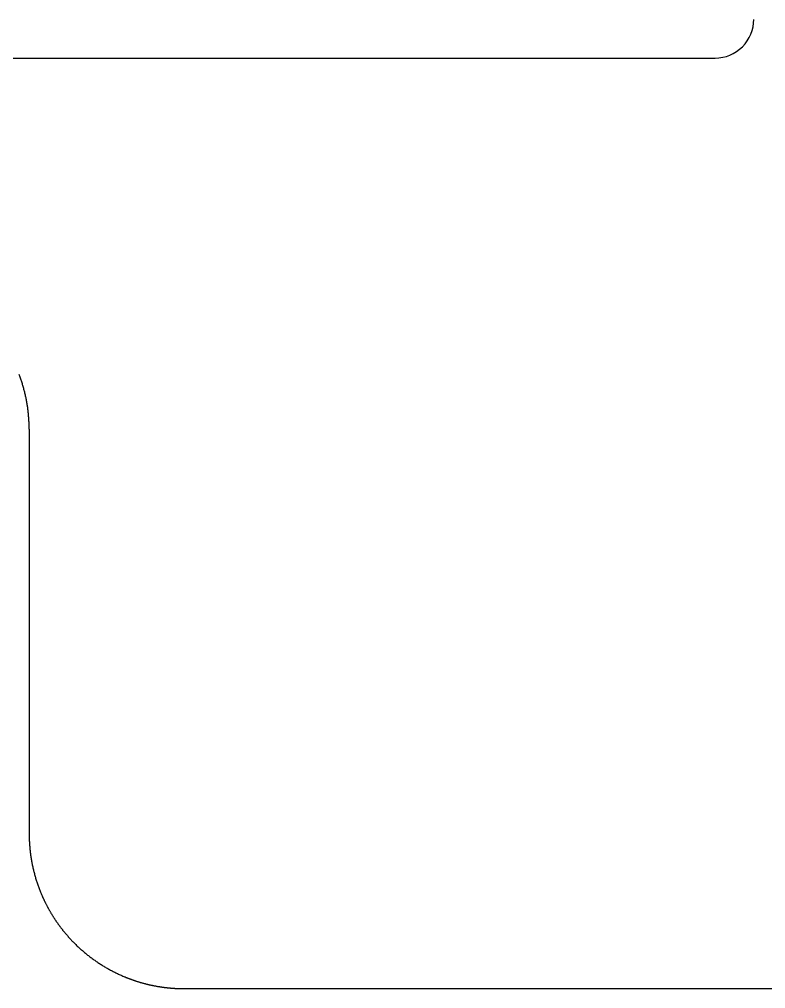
# Model space of a CAD drawing. Header units: millimetres. Extents: x -10 to 277, y -95 to 18.
# Drawn here: x 50.2 to 59.84, y -95.23 to -82.7 of the extents above; entities that cross this region are included whole.
import ezdxf

# ---------------------------------------------------------------- set-up
doc = ezdxf.new("R2010")
doc.units = ezdxf.units.MM
doc.header["$MEASUREMENT"] = 0
doc.layers.add('Edge.Cuts', color=53, linetype='CONTINUOUS')

msp = doc.modelspace()

# ---------------------------------------------------------------- linework, layer by layer
at = {"layer": 'Edge.Cuts', "linetype": 'Continuous'}
for p, q in [((45.5875, -83.2), (59.1875, -83.2)), ((50.200912, -87.301108), (50.196487, -87.289256)), ((50.205261, -87.312987), (50.200912, -87.301108)), ((50.209535, -87.324894), (50.205261, -87.312987)), ((50.213734, -87.336827), (50.209535, -87.324894)), ((50.217857, -87.348786), (50.213734, -87.336827)), ((50.221904, -87.360771), (50.217857, -87.348786)), ((50.225875, -87.372781), (50.221904, -87.360771)), ((50.229771, -87.384815), (50.225875, -87.372781)), ((50.23359, -87.396874), (50.229771, -87.384815)), ((50.237332, -87.408956), (50.23359, -87.396874)), ((50.240998, -87.421062), (50.237332, -87.408956)), ((50.244587, -87.43319), (50.240998, -87.421062)), ((50.2481, -87.445341), (50.244587, -87.43319)), ((50.251535, -87.457513), (50.2481, -87.445341)), ((50.254894, -87.469706), (50.251535, -87.457513)), ((50.258175, -87.48192), (50.254894, -87.469706)), ((50.261379, -87.494154), (50.258175, -87.48192)), ((50.264505, -87.506409), (50.261379, -87.494154)), ((50.267553, -87.518682), (50.264505, -87.506409)), ((50.270524, -87.530974), (50.267553, -87.518682)), ((50.273417, -87.543284), (50.270524, -87.530974)), ((50.276232, -87.555612), (50.273417, -87.543284)), ((50.278969, -87.567958), (50.276232, -87.555612)), ((50.281628, -87.58032), (50.278969, -87.567958)), ((50.284208, -87.592698), (50.281628, -87.58032)), ((50.28671, -87.605093), (50.284208, -87.592698)), ((50.289134, -87.617502), (50.28671, -87.605093)), ((50.291479, -87.629927), (50.289134, -87.617502)), ((50.293745, -87.642366), (50.291479, -87.629927)), ((50.295933, -87.654819), (50.293745, -87.642366)), ((50.298041, -87.667285), (50.295933, -87.654819)), ((50.300071, -87.679764), (50.298041, -87.667285)), ((50.302022, -87.692256), (50.300071, -87.679764)), ((50.303894, -87.70476), (50.302022, -87.692256)), ((50.305686, -87.717275), (50.303894, -87.70476)), ((50.3074, -87.729802), (50.305686, -87.717275)), ((50.309034, -87.742339), (50.3074, -87.729802)), ((50.310589, -87.754886), (50.309034, -87.742339)), ((50.312064, -87.767443), (50.310589, -87.754886)), ((50.31346, -87.780008), (50.312064, -87.767443)), ((50.314777, -87.792583), (50.31346, -87.780008)), ((50.316014, -87.805166), (50.314777, -87.792583)), ((50.317171, -87.817757), (50.316014, -87.805166)), ((50.318249, -87.830355), (50.317171, -87.817757)), ((50.319247, -87.84296), (50.318249, -87.830355)), ((50.320166, -87.855572), (50.319247, -87.84296)), ((50.321004, -87.86819), (50.320166, -87.855572)), ((50.321763, -87.880813), (50.321004, -87.86819)), ((50.322442, -87.893441), (50.321763, -87.880813)), ((50.323042, -87.906074), (50.322442, -87.893441)), ((50.323561, -87.918711), (50.323042, -87.906074)), ((50.324001, -87.931352), (50.323561, -87.918711)), ((50.32436, -87.943997), (50.324001, -87.931352)), ((50.32464, -87.956644), (50.32436, -87.943997)), ((50.32484, -87.969294), (50.32464, -87.956644)), ((50.32496, -87.981946), (50.32484, -87.969294)), ((50.325, -87.9946), (50.32496, -87.981946)), ((50.325, -87.9946), (50.325, -93.226)), ((50.325, -93.226), (50.32504, -93.238654)), ((50.32504, -93.238654), (50.32516, -93.251306)), ((50.32516, -93.251306), (50.32536, -93.263956)), ((50.32536, -93.263956), (50.32564, -93.276603)), ((50.32564, -93.276603), (50.325999, -93.289248)), ((50.325999, -93.289248), (50.326439, -93.301889)), ((50.326439, -93.301889), (50.326958, -93.314526)), ((50.326958, -93.314526), (50.327558, -93.327159)), ((50.327558, -93.327159), (50.328237, -93.339787)), ((50.328237, -93.339787), (50.328996, -93.35241)), ((50.328996, -93.35241), (50.329834, -93.365028)), ((50.329834, -93.365028), (50.330753, -93.37764)), ((50.330753, -93.37764), (50.331751, -93.390245)), ((50.331751, -93.390245), (50.332829, -93.402843)), ((50.332829, -93.402843), (50.333986, -93.415434)), ((50.333986, -93.415434), (50.335223, -93.428017)), ((50.335223, -93.428017), (50.33654, -93.440592)), ((50.33654, -93.440592), (50.337936, -93.453157)), ((50.337936, -93.453157), (50.339411, -93.465714)), ((50.339411, -93.465714), (50.340966, -93.478261)), ((50.340966, -93.478261), (50.3426, -93.490798)), ((50.3426, -93.490798), (50.344314, -93.503325)), ((50.344314, -93.503325), (50.346106, -93.51584)), ((50.346106, -93.51584), (50.347978, -93.528344)), ((50.347978, -93.528344), (50.349929, -93.540836)), ((50.349929, -93.540836), (50.351959, -93.553315)), ((50.351959, -93.553315), (50.354067, -93.565781)), ((50.354067, -93.565781), (50.356255, -93.578234)), ((50.356255, -93.578234), (50.358521, -93.590673)), ((50.358521, -93.590673), (50.360866, -93.603098)), ((50.360866, -93.603098), (50.36329, -93.615507)), ((50.36329, -93.615507), (50.365792, -93.627902)), ((50.365792, -93.627902), (50.368372, -93.64028)), ((50.368372, -93.64028), (50.371031, -93.652642)), ((50.371031, -93.652642), (50.373768, -93.664988)), ((50.373768, -93.664988), (50.376583, -93.677316)), ((50.376583, -93.677316), (50.379476, -93.689626)), ((50.379476, -93.689626), (50.382447, -93.701918)), ((50.382447, -93.701918), (50.385495, -93.714191)), ((50.385495, -93.714191), (50.388621, -93.726446)), ((50.388621, -93.726446), (50.391825, -93.73868)), ((50.391825, -93.73868), (50.395106, -93.750894)), ((50.395106, -93.750894), (50.398465, -93.763087)), ((50.398465, -93.763087), (50.4019, -93.775259)), ((50.4019, -93.775259), (50.405413, -93.78741)), ((50.405413, -93.78741), (50.409002, -93.799538)), ((50.409002, -93.799538), (50.412668, -93.811644)), ((50.412668, -93.811644), (50.41641, -93.823726)), ((50.41641, -93.823726), (50.420229, -93.835785)), ((50.420229, -93.835785), (50.424125, -93.847819)), ((50.424125, -93.847819), (50.428096, -93.859829)), ((50.428096, -93.859829), (50.432143, -93.871814)), ((50.432143, -93.871814), (50.436266, -93.883773)), ((50.436266, -93.883773), (50.440465, -93.895706)), ((50.440465, -93.895706), (50.444739, -93.907613)), ((50.444739, -93.907613), (50.449088, -93.919492)), ((50.449088, -93.919492), (50.453513, -93.931344)), ((50.453513, -93.931344), (50.458012, -93.943167)), ((50.458012, -93.943167), (50.462586, -93.954962)), ((50.462586, -93.954962), (50.467235, -93.966728)), ((50.467235, -93.966728), (50.471958, -93.978465)), ((50.471958, -93.978465), (50.476755, -93.990171)), ((50.476755, -93.990171), (50.479181, -93.996013)), ((50.479181, -93.996013), (50.481626, -94.001847)), ((50.481626, -94.001847), (50.484089, -94.007674)), ((50.484089, -94.007674), (50.486571, -94.013492)), ((50.486571, -94.013492), (50.489071, -94.019303)), ((50.489071, -94.019303), (50.491589, -94.025106)), ((50.491589, -94.025106), (50.494126, -94.030901)), ((50.494126, -94.030901), (50.496681, -94.036688)), ((50.496681, -94.036688), (50.499254, -94.042466)), ((50.499254, -94.042466), (50.501846, -94.048237)), ((50.501846, -94.048237), (50.504456, -94.053999)), ((50.504456, -94.053999), (50.507084, -94.059753)), ((50.507084, -94.059753), (50.50973, -94.065499)), ((50.50973, -94.065499), (50.512394, -94.071236)), ((50.512394, -94.071236), (50.515077, -94.076965)), ((50.515077, -94.076965), (50.517777, -94.082685)), ((50.517777, -94.082685), (50.520496, -94.088397)), ((50.520496, -94.088397), (50.523233, -94.0941)), ((50.523233, -94.0941), (50.525987, -94.099794)), ((50.525987, -94.099794), (50.52876, -94.10548)), ((50.52876, -94.10548), (50.53155, -94.111157)), ((50.53155, -94.111157), (50.534359, -94.116825)), ((50.534359, -94.116825), (50.537185, -94.122484)), ((50.537185, -94.122484), (50.54003, -94.128134)), ((50.54003, -94.128134), (50.542892, -94.133775)), ((50.542892, -94.133775), (50.545772, -94.139407)), ((50.545772, -94.139407), (50.54867, -94.14503)), ((50.54867, -94.14503), (50.551585, -94.150643)), ((50.551585, -94.150643), (50.554518, -94.156247)), ((50.554518, -94.156247), (50.55747, -94.161843)), ((50.55747, -94.161843), (50.560438, -94.167428)), ((50.560438, -94.167428), (50.563424, -94.173004)), ((50.563424, -94.173004), (50.566428, -94.178571)), ((50.566428, -94.178571), (50.56945, -94.184128)), ((50.56945, -94.184128), (50.572488, -94.189675)), ((50.572488, -94.189675), (50.575545, -94.195213)), ((50.575545, -94.195213), (50.578619, -94.200741)), ((50.578619, -94.200741), (50.58171, -94.20626)), ((50.58171, -94.20626), (50.584819, -94.211768)), ((50.584819, -94.211768), (50.587945, -94.217267)), ((50.587945, -94.217267), (50.591089, -94.222755)), ((50.591089, -94.222755), (50.59425, -94.228234)), ((50.59425, -94.228234), (50.597428, -94.233702)), ((50.597428, -94.233702), (50.600624, -94.239161)), ((50.600624, -94.239161), (50.603836, -94.244609)), ((50.603836, -94.244609), (50.607066, -94.250047)), ((50.607066, -94.250047), (50.610313, -94.255475)), ((50.610313, -94.255475), (50.613577, -94.260893)), ((50.613577, -94.260893), (50.616858, -94.266299)), ((50.616858, -94.266299), (50.620157, -94.271696)), ((50.620157, -94.271696), (50.623472, -94.277082)), ((50.623472, -94.277082), (50.626805, -94.282458)), ((50.626805, -94.282458), (50.630154, -94.287823)), ((50.630154, -94.287823), (50.63352, -94.293178)), ((50.63352, -94.293178), (50.636903, -94.298521)), ((50.636903, -94.298521), (50.640304, -94.303854)), ((50.640304, -94.303854), (50.64372, -94.309176)), ((50.64372, -94.309176), (50.647154, -94.314487)), ((50.647154, -94.314487), (50.650604, -94.319787)), ((50.650604, -94.319787), (50.654072, -94.325077)), ((50.654072, -94.325077), (50.657556, -94.330355)), ((50.657556, -94.330355), (50.661056, -94.335623)), ((50.661056, -94.335623), (50.664573, -94.340879)), ((50.664573, -94.340879), (50.668107, -94.346124)), ((50.668107, -94.346124), (50.671657, -94.351357)), ((50.671657, -94.351357), (50.675225, -94.35658)), ((50.675225, -94.35658), (50.678808, -94.361791)), ((50.678808, -94.361791), (50.682408, -94.366991)), ((50.682408, -94.366991), (50.686024, -94.372179)), ((50.686024, -94.372179), (50.689657, -94.377356)), ((50.689657, -94.377356), (50.693305, -94.382521)), ((50.693305, -94.382521), (50.696971, -94.387676)), ((50.696971, -94.387676), (50.700652, -94.392817)), ((50.700652, -94.392817), (50.70435, -94.397948)), ((50.70435, -94.397948), (50.708064, -94.403067)), ((50.708064, -94.403067), (50.711795, -94.408174)), ((50.711795, -94.408174), (50.715541, -94.413269)), ((50.715541, -94.413269), (50.719304, -94.418353)), ((50.719304, -94.418353), (50.723082, -94.423424)), ((50.723082, -94.423424), (50.726877, -94.428484)), ((50.726877, -94.428484), (50.730687, -94.433531)), ((50.730687, -94.433531), (50.734514, -94.438566)), ((50.734514, -94.438566), (50.738356, -94.443589)), ((50.738356, -94.443589), (50.742215, -94.448601)), ((50.742215, -94.448601), (50.746089, -94.453599)), ((50.746089, -94.453599), (50.749979, -94.458586)), ((50.749979, -94.458586), (50.753885, -94.46356)), ((50.753885, -94.46356), (50.757807, -94.468523)), ((50.757807, -94.468523), (50.761744, -94.473472)), ((50.761744, -94.473472), (50.765697, -94.47841)), ((50.765697, -94.47841), (50.769665, -94.483334)), ((50.769665, -94.483334), (50.77365, -94.488247)), ((50.77365, -94.488247), (50.777649, -94.493146)), ((50.777649, -94.493146), (50.781665, -94.498034)), ((50.781665, -94.498034), (50.785696, -94.502907)), ((50.785696, -94.502907), (50.789742, -94.50777)), ((50.789742, -94.50777), (50.793804, -94.512618)), ((50.793804, -94.512618), (50.797881, -94.517455)), ((50.797881, -94.517455), (50.801973, -94.522278)), ((50.801973, -94.522278), (50.806082, -94.527089)), ((50.806082, -94.527089), (50.810204, -94.531886)), ((50.810204, -94.531886), (50.814343, -94.536671)), ((50.814343, -94.536671), (50.818496, -94.541442)), ((50.818496, -94.541442), (50.822665, -94.546201)), ((50.822665, -94.546201), (50.826849, -94.550946)), ((50.826849, -94.550946), (50.831048, -94.555678)), ((50.831048, -94.555678), (50.835262, -94.560397)), ((50.835262, -94.560397), (50.839491, -94.565104)), ((50.839491, -94.565104), (50.843735, -94.569796)), ((50.843735, -94.569796), (50.847994, -94.574475)), ((50.847994, -94.574475), (50.852267, -94.579141)), ((50.852267, -94.579141), (50.856557, -94.583794)), ((50.856557, -94.583794), (50.86086, -94.588433)), ((50.86086, -94.588433), (50.865179, -94.593059)), ((50.865179, -94.593059), (50.869511, -94.597671)), ((50.869511, -94.597671), (50.87386, -94.60227)), ((50.87386, -94.60227), (50.878222, -94.606854)), ((50.878222, -94.606854), (50.8826, -94.611426)), ((50.8826, -94.611426), (50.886991, -94.615984)), ((50.886991, -94.615984), (50.891398, -94.620528)), ((50.891398, -94.620528), (50.895818, -94.625058)), ((50.895818, -94.625058), (50.900254, -94.629575)), ((50.900254, -94.629575), (50.904704, -94.634078)), ((50.904704, -94.634078), (50.909169, -94.638567)), ((50.909169, -94.638567), (50.9108, -94.6402)), ((50.9108, -94.6402), (50.919777, -94.64912)), ((50.919777, -94.64912), (50.928809, -94.657982)), ((50.928809, -94.657982), (50.937896, -94.666787)), ((50.937896, -94.666787), (50.947037, -94.675533)), ((50.947037, -94.675533), (50.956233, -94.68422)), ((50.956233, -94.68422), (50.965483, -94.692849)), ((50.965483, -94.692849), (50.974787, -94.701418)), ((50.974787, -94.701418), (50.984145, -94.709928)), ((50.984145, -94.709928), (50.993555, -94.718378)), ((50.993555, -94.718378), (51.003018, -94.726768)), ((51.003018, -94.726768), (51.012534, -94.735097)), ((51.012534, -94.735097), (51.022102, -94.743366)), ((51.022102, -94.743366), (51.031722, -94.751574)), ((51.031722, -94.751574), (51.041393, -94.759721)), ((51.041393, -94.759721), (51.051115, -94.767806)), ((51.051115, -94.767806), (51.060887, -94.77583)), ((51.060887, -94.77583), (51.070711, -94.783791)), ((51.070711, -94.783791), (51.080584, -94.79169)), ((51.080584, -94.79169), (51.090507, -94.799526)), ((51.090507, -94.799526), (51.100479, -94.8073)), ((51.100479, -94.8073), (51.1105, -94.81501)), ((51.1105, -94.81501), (51.120569, -94.822656)), ((51.120569, -94.822656), (51.130687, -94.830239)), ((51.130687, -94.830239), (51.140852, -94.837757)), ((51.140852, -94.837757), (51.151065, -94.845211)), ((51.151065, -94.845211), (51.161325, -94.852601)), ((51.161325, -94.852601), (51.171632, -94.859925)), ((51.171632, -94.859925), (51.181984, -94.867184)), ((51.181984, -94.867184), (51.192383, -94.874378)), ((51.192383, -94.874378), (51.202827, -94.881506)), ((51.202827, -94.881506), (51.213316, -94.888567)), ((51.213316, -94.888567), (51.22385, -94.895563)), ((51.22385, -94.895563), (51.234428, -94.902491)), ((51.234428, -94.902491), (51.245049, -94.909353)), ((51.245049, -94.909353), (51.255714, -94.916148)), ((51.255714, -94.916148), (51.266422, -94.922875)), ((51.266422, -94.922875), (51.277173, -94.929534)), ((51.277173, -94.929534), (51.287966, -94.936126)), ((51.287966, -94.936126), (51.2988, -94.942649)), ((51.2988, -94.942649), (51.309676, -94.949104)), ((51.309676, -94.949104), (51.320592, -94.95549)), ((51.320592, -94.95549), (51.331549, -94.961806)), ((51.331549, -94.961806), (51.342546, -94.968054)), ((51.342546, -94.968054), (51.353583, -94.974232)), ((51.353583, -94.974232), (51.364658, -94.98034)), ((51.364658, -94.98034), (51.375772, -94.986379)), ((51.375772, -94.986379), (51.386925, -94.992347)), ((51.386925, -94.992347), (51.398115, -94.998244)), ((51.398115, -94.998244), (51.409342, -95.004071)), ((51.409342, -95.004071), (51.420606, -95.009826)), ((51.420606, -95.009826), (51.431907, -95.015511)), ((51.431907, -95.015511), (51.443243, -95.021124)), ((51.443243, -95.021124), (51.454615, -95.026665)), ((51.454615, -95.026665), (51.466022, -95.032134)), ((51.466022, -95.032134), (51.477463, -95.037531)), ((51.477463, -95.037531), (51.488939, -95.042856)), ((51.488939, -95.042856), (51.500448, -95.048108)), ((51.500448, -95.048108), (51.51199, -95.053287)), ((51.51199, -95.053287), (51.523564, -95.058394)), ((51.523564, -95.058394), (51.535171, -95.063427)), ((51.535171, -95.063427), (51.54681, -95.068386)), ((51.54681, -95.068386), (51.55848, -95.073272)), ((51.55848, -95.073272), (51.564326, -95.075687)), ((51.564326, -95.075687), (51.57018, -95.078084)), ((51.57018, -95.078084), (51.576042, -95.080462)), ((51.576042, -95.080462), (51.581911, -95.082822)), ((51.581911, -95.082822), (51.587787, -95.085163)), ((51.587787, -95.085163), (51.593671, -95.087486)), ((51.593671, -95.087486), (51.599562, -95.08979)), ((51.599562, -95.08979), (51.605461, -95.092075)), ((51.605461, -95.092075), (51.611367, -95.094342)), ((51.611367, -95.094342), (51.617279, -95.09659)), ((51.617279, -95.09659), (51.623199, -95.098819)), ((51.623199, -95.098819), (51.629126, -95.101029)), ((51.629126, -95.101029), (51.63506, -95.103221)), ((51.63506, -95.103221), (51.641001, -95.105394)), ((51.641001, -95.105394), (51.646948, -95.107548)), ((51.646948, -95.107548), (51.652903, -95.109684)), ((51.652903, -95.109684), (51.658864, -95.1118)), ((51.658864, -95.1118), (51.664832, -95.113898)), ((51.664832, -95.113898), (51.670806, -95.115976)), ((51.670806, -95.115976), (51.676787, -95.118036)), ((51.676787, -95.118036), (51.682774, -95.120077)), ((51.682774, -95.120077), (51.688768, -95.122099)), ((51.688768, -95.122099), (51.694768, -95.124102)), ((51.694768, -95.124102), (51.700774, -95.126086)), ((51.700774, -95.126086), (51.706786, -95.128051)), ((51.706786, -95.128051), (51.712805, -95.129997)), ((51.712805, -95.129997), (51.71883, -95.131924)), ((51.71883, -95.131924), (51.724861, -95.133832)), ((51.724861, -95.133832), (51.730897, -95.135721)), ((51.730897, -95.135721), (51.73694, -95.13759)), ((51.73694, -95.13759), (51.742989, -95.139441)), ((51.742989, -95.139441), (51.749043, -95.141272)), ((51.749043, -95.141272), (51.755103, -95.143085)), ((51.755103, -95.143085), (51.761169, -95.144878)), ((51.761169, -95.144878), (51.76724, -95.146651)), ((51.76724, -95.146651), (51.773317, -95.148406)), ((51.773317, -95.148406), (51.7794, -95.150141)), ((51.7794, -95.150141), (51.785488, -95.151858)), ((51.785488, -95.151858), (51.79158, -95.153554)), ((51.79158, -95.153554), (51.797679, -95.155232)), ((51.797679, -95.155232), (51.803783, -95.15689)), ((51.803783, -95.15689), (51.809892, -95.158529)), ((51.809892, -95.158529), (51.816005, -95.160149)), ((51.816005, -95.160149), (51.822125, -95.161749)), ((51.822125, -95.161749), (51.828249, -95.16333)), ((51.828249, -95.16333), (51.834378, -95.164891)), ((51.834378, -95.164891), (51.840511, -95.166433)), ((51.840511, -95.166433), (51.84665, -95.167956)), ((51.84665, -95.167956), (51.852793, -95.169459)), ((51.852793, -95.169459), (51.858942, -95.170943)), ((51.858942, -95.170943), (51.865094, -95.172407)), ((51.865094, -95.172407), (51.871252, -95.173852)), ((51.871252, -95.173852), (51.877413, -95.175277)), ((51.877413, -95.175277), (51.88358, -95.176683)), ((51.88358, -95.176683), (51.88975, -95.17807)), ((51.88975, -95.17807), (51.895925, -95.179436)), ((51.895925, -95.179436), (51.902104, -95.180784)), ((51.902104, -95.180784), (51.908288, -95.182111)), ((51.908288, -95.182111), (51.914475, -95.183419)), ((51.914475, -95.183419), (51.920667, -95.184708)), ((51.920667, -95.184708), (51.926862, -95.185977)), ((51.926862, -95.185977), (51.933062, -95.187226)), ((51.933062, -95.187226), (51.939265, -95.188456)), ((51.939265, -95.188456), (51.945472, -95.189666)), ((51.945472, -95.189666), (51.951683, -95.190856)), ((51.951683, -95.190856), (51.957898, -95.192027)), ((51.957898, -95.192027), (51.964116, -95.193178)), ((51.964116, -95.193178), (51.970339, -95.194309)), ((51.970339, -95.194309), (51.976564, -95.195421)), ((51.976564, -95.195421), (51.982793, -95.196513)), ((51.982793, -95.196513), (51.989025, -95.197585)), ((51.989025, -95.197585), (51.995261, -95.198638)), ((51.995261, -95.198638), (52.0015, -95.199671)), ((52.0015, -95.199671), (52.007742, -95.200684)), ((52.007742, -95.200684), (52.013987, -95.201677)), ((52.013987, -95.201677), (52.020236, -95.202651)), ((52.020236, -95.202651), (52.026488, -95.203604)), ((52.026488, -95.203604), (52.032743, -95.204538)), ((52.032743, -95.204538), (52.039, -95.205452)), ((52.039, -95.205452), (52.045261, -95.206347)), ((52.045261, -95.206347), (52.051523, -95.207221)), ((52.051523, -95.207221), (52.05779, -95.208076)), ((52.05779, -95.208076), (52.064058, -95.208911)), ((52.064058, -95.208911), (52.07033, -95.209726)), ((52.07033, -95.209726), (52.076603, -95.210522)), ((52.076603, -95.210522), (52.08288, -95.211297)), ((52.08288, -95.211297), (52.089159, -95.212053)), ((52.089159, -95.212053), (52.095441, -95.212788)), ((52.095441, -95.212788), (52.101724, -95.213504)), ((52.101724, -95.213504), (52.10801, -95.2142)), ((52.10801, -95.2142), (52.114298, -95.214876)), ((52.114298, -95.214876), (52.120589, -95.215532)), ((52.120589, -95.215532), (52.126881, -95.216169)), ((52.126881, -95.216169), (52.133176, -95.216785)), ((52.133176, -95.216785), (52.139472, -95.217381)), ((52.139472, -95.217381), (52.145771, -95.217958)), ((52.145771, -95.217958), (52.15207, -95.218515)), ((52.15207, -95.218515), (52.158373, -95.219051)), ((52.158373, -95.219051), (52.164677, -95.219568)), ((52.164677, -95.219568), (52.170983, -95.220065)), ((52.170983, -95.220065), (52.17729, -95.220542)), ((52.17729, -95.220542), (52.1836, -95.220999)), ((52.1836, -95.220999), (52.189909, -95.221436)), ((52.189909, -95.221436), (52.196222, -95.221853)), ((52.196222, -95.221853), (52.202535, -95.22225)), ((52.202535, -95.22225), (52.20885, -95.222627)), ((52.20885, -95.222627), (52.215166, -95.222984)), ((52.215166, -95.222984), (52.221484, -95.223322)), ((52.221484, -95.223322), (52.227802, -95.223639)), ((52.227802, -95.223639), (52.234123, -95.223936)), ((52.234123, -95.223936), (52.240443, -95.224213)), ((52.240443, -95.224213), (52.246765, -95.224471)), ((52.246765, -95.224471), (52.253088, -95.224708)), ((52.253088, -95.224708), (52.259412, -95.224925)), ((52.259412, -95.224925), (52.265736, -95.225123)), ((52.265736, -95.225123), (52.272063, -95.2253)), ((52.272063, -95.2253), (52.278388, -95.225457)), ((52.278388, -95.225457), (52.284716, -95.225595)), ((52.284716, -95.225595), (52.291043, -95.225712)), ((52.291043, -95.225712), (52.297373, -95.225809)), ((52.297373, -95.225809), (52.303701, -95.225887)), ((52.303701, -95.225887), (52.310031, -95.225944)), ((52.310031, -95.225944), (52.31636, -95.225981)), ((52.31636, -95.225981), (52.322692, -95.225999)), ((52.322692, -95.225999), (52.325, -95.226)), ((52.325, -95.226), (214.375, -95.226))]:
    msp.add_line(p, q, dxfattribs=at)
at = {"layer": 'Edge.Cuts'}
msp.add_arc((59.187522, -82.700041), 0.499978, 269.9974788, 0.0046985, dxfattribs=at)

doc.saveas('drawing.dxf')
